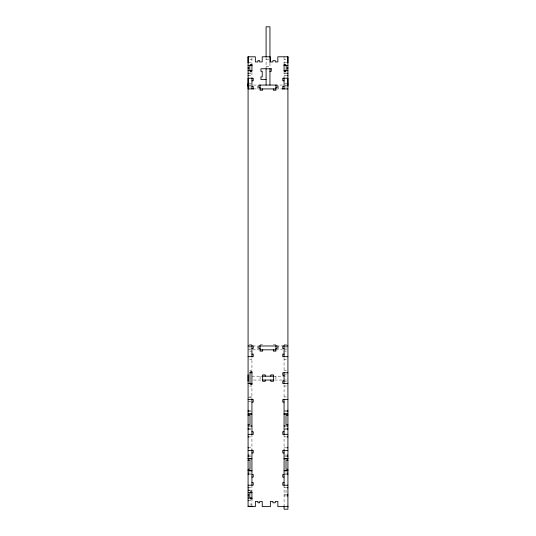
<?xml version="1.0" encoding="UTF-8"?>
<svg xmlns="http://www.w3.org/2000/svg" width="536" height="536" viewBox="0 0 536 536"><rect width="100%" height="100%" fill="white"/><g stroke="black" fill="none" stroke-linecap="round" stroke-linejoin="round"><path stroke-width="0.4" stroke-dasharray="2.68 2.01" d="M250.004 59.362L251.933 59.362M266.091 59.362L269.95 59.362M284.067 59.362L285.996 59.362M248.081 62.786L251.933 62.786M284.067 62.786L287.919 62.786M266.091 66.216L269.95 66.216M248.081 73.285L251.933 73.285M284.067 73.285L287.919 73.285M248.081 75.643L251.933 75.643M284.067 75.643L287.919 75.643M248.724 83.777L251.29 83.777M284.71 83.777L287.919 83.777M248.724 85.063L251.324 85.063M253.528 85.063L257.501 85.063L257.501 88.922M282.472 85.063L278.499 85.063L278.499 88.922M284.676 85.063L287.919 85.063M253.528 88.922L260.074 88.922M275.926 88.922L283.269 88.922M251.933 344.688L249.361 344.688L249.361 345.975M260.074 344.688L262.647 344.688M275.926 344.688L273.353 344.688L273.353 345.975M284.067 344.688L286.639 344.688M252.731 345.975L257.501 345.975L257.501 349.827M276.569 345.975L283.269 345.975M248.081 349.827L259.431 349.827M275.926 349.827L282.472 349.827M284.067 349.827L287.919 349.827M249.622 351.113L251.933 351.113M284.067 351.113L286.378 351.113M249.622 359.254L251.933 359.254M284.067 359.254L286.378 359.254M249.622 370.175L251.933 370.175L251.933 357.968M284.067 370.175L286.378 370.175M284.067 374.892L286.378 374.892M251.933 376.178L262.647 376.178M273.353 376.178L286.452 376.178M253.561 380.031L262.004 380.031M274.64 380.031L282.439 380.031M284.067 380.031L286.452 380.031M284.067 381.317L286.378 381.317M249.622 386.027L251.933 386.027L251.933 398.885M284.067 386.027L286.378 386.027M249.622 396.955L251.933 396.955M284.067 396.955L286.378 396.955M248.081 397.598L251.933 397.598M248.081 401.451L251.933 401.451M248.081 410.355L251.933 410.355M284.067 410.355L287.919 410.355M248.885 411.635L251.29 411.635M284.71 411.635L287.115 411.635M248.081 428.344L251.29 428.344M284.71 428.344L287.919 428.344M248.081 429.631L251.933 429.631M284.067 429.631L287.919 429.631M248.081 436.907L251.933 436.907M284.067 436.907L287.919 436.907M248.081 447.828L251.933 447.828M284.067 447.828L287.919 447.828M248.081 455.104L251.29 455.104M284.71 455.104L287.919 455.104M248.885 456.391L251.29 456.391M284.71 456.391L287.115 456.391M248.081 473.094L251.29 473.094M284.71 473.094L287.919 473.094M248.081 474.38L251.933 474.38M284.067 474.38L287.919 474.38M248.081 487.78L251.933 487.78M284.067 487.78L287.919 487.78M251.933 490.139L248.081 490.139L250.004 490.152L250.004 490.514M284.067 494.634L287.115 494.634M284.067 495.921L287.919 495.921M248.081 500.631L251.933 500.631M250.004 504.061L251.933 504.061M285.996 72.427L285.996 73.285M285.996 85.063L285.996 88.922M285.996 345.975L285.996 349.827M285.996 490.152L285.996 494.634M284.067 56.789L284.067 64.715M284.067 71.355L284.067 78.209M284.067 357.968L284.067 372.105M284.067 384.748L284.067 398.885M284.067 434.334L284.067 450.401M284.067 485.207L284.067 506.627M278.499 345.975L278.499 349.827M275.926 376.178L275.926 380.031M269.95 63.168L269.95 67.502M266.091 57.432L266.091 68.782M260.074 376.178L260.074 380.031M251.933 57.935L251.933 63.804M251.954 72.394L251.954 77.318M251.933 434.334L251.933 450.401M251.933 485.207L251.933 492.705M251.933 498.701L251.933 506.627M250.004 72.427L250.004 73.285M250.004 85.063L250.004 88.922M250.004 345.975L250.004 349.827"/><path stroke-width="0.8" d="M248.081 374.892L248.081 381.317M248.081 86.242L248.081 78.209L253.22 78.209L253.22 80.782L251.933 80.782M284.067 506.259L284.067 509.2L287.919 509.2L287.919 56.789L277.836 56.789L277.856 61.928L275.263 61.928L275.283 60.648L272.911 60.648L272.911 61.928L270.338 61.928L270.338 56.789L262.218 56.789L262.218 61.928L259.645 61.928L259.645 60.648L257.916 60.648L257.93 61.928L255.344 61.928L255.344 56.789L248.081 56.789L248.081 62.786L248.724 62.786M287.919 86.242L287.919 78.209L282.78 78.209L282.78 80.782L284.067 80.782M287.919 56.789L287.919 62.786L287.276 62.786M284.067 65.198C286.84 61.734 286.304 70.122 285.996 70.712A0.965 0.965 0 0 1 285.031 71.677A0.965 0.965 0 0 1 284.067 70.712L284.087 64.179M251.933 498.219C249.16 501.683 249.696 493.301 250.004 492.705A0.965 0.965 0 0 1 250.969 491.74A0.965 0.965 0 0 1 251.933 492.705L249.682 492.705M248.081 57.158L248.724 57.158M287.276 57.158L287.919 57.158M248.081 65.359L248.724 65.359M249.521 65.359L251.933 65.359M284.067 65.359L286.479 65.359M287.276 65.359L287.919 65.359M248.081 67.502L248.724 67.502M287.276 67.502L287.919 67.502M248.081 68.782L248.724 68.782M271.229 68.782L260.932 68.782L260.952 71.355L262.238 71.355L262.238 76.923L260.932 76.923L260.932 79.496L266.091 79.496M287.276 68.782L287.919 68.782M248.081 70.712L248.724 70.712M249.682 70.712L251.933 70.712L251.954 64.179M284.067 70.712L286.318 70.712M287.276 70.712L287.919 70.712M269.93 71.355L271.229 71.355L271.216 68.782M248.081 73.285L248.724 73.285M287.276 73.285L287.919 73.285M248.081 75.643L248.724 75.643M287.276 75.643L287.919 75.643M248.724 83.777L248.081 83.777L248.081 88.922L253.528 88.922M287.276 83.777L287.919 83.777M248.081 85.063L248.724 85.063M287.276 85.063L287.919 85.063M251.933 86.35L253.24 86.35L253.22 88.922M284.087 86.35L282.78 86.35L282.78 88.922M260.081 87.636L258.801 87.636L258.801 85.063L277.219 85.063L277.219 87.636L275.933 87.636M260.074 88.922L275.926 88.922M282.472 88.922L287.919 88.922M248.081 345.975L253.22 345.975L253.22 348.541L251.933 348.541M287.919 345.975L282.78 345.975L282.78 348.541L284.067 348.541M260.081 348.541L258.801 348.541L258.801 345.975L277.219 345.975L277.219 348.541L275.933 348.541M260.074 349.827L275.926 349.827M251.933 354.115L253.22 354.115L253.22 356.681L248.081 356.681M284.067 354.115L282.78 354.115L282.78 356.681L287.919 356.681M250.004 372.748L251.933 372.748A0.965 0.965 0 0 0 250.969 371.783A0.965 0.965 0 0 0 250.004 372.748L250.004 383.461A0.965 0.965 0 0 0 250.969 384.426A0.965 0.965 0 0 0 251.933 383.461L248.081 383.461M287.919 372.748L282.78 372.748L282.78 375.321L284.067 375.321M262.647 376.178L273.353 376.178M262.647 380.031L273.353 380.031M284.067 380.888L282.78 380.888L282.78 383.461L287.919 383.461M248.081 399.528L253.22 399.528L253.22 402.094L251.933 402.094M287.919 399.528L282.78 399.528L282.78 402.094L284.067 402.094M248.081 410.355L248.724 410.355M287.276 410.355L287.919 410.355M248.081 411.635L248.724 411.635M287.276 411.635L287.919 411.635M248.081 413.973L251.29 413.973M284.067 413.973L287.919 413.973M248.081 414.027L251.933 414.027M284.067 414.027L287.919 414.027M248.081 415.494L250.004 415.494L250.004 424.492L248.081 424.492M287.919 415.494L285.996 415.494L285.996 424.492L287.919 424.492M248.081 425.959L251.933 426.013M284.067 425.959L287.919 425.959M248.081 428.344L248.724 428.344M287.276 428.344L287.919 428.344M248.081 429.631L248.724 429.631M287.276 429.631L287.919 429.631M251.933 431.761L253.22 431.761L253.22 434.334L248.081 434.334M284.067 431.761L282.78 431.761L282.78 434.334L287.919 434.334M248.081 436.907L248.724 436.907M287.276 436.907L287.919 436.907M248.081 447.828L248.724 447.828M287.276 447.828L287.919 447.828M248.081 450.401L253.22 450.401L253.22 452.967L251.933 452.967M287.919 450.401L282.78 450.401L282.78 452.967L284.067 452.967M248.081 455.104L248.724 455.104M287.276 455.104L287.919 455.104M248.081 456.391L248.724 456.391M287.276 456.391L287.919 456.391M248.081 458.722L251.29 458.722M284.067 458.722L287.919 458.722M248.081 458.776L251.933 458.776M284.067 458.776L287.919 458.776M248.081 460.243L250.004 460.243L250.004 469.241L248.081 469.241M287.919 460.243L285.996 460.243L285.996 469.241L287.919 469.241M248.081 470.709L251.933 470.709M284.067 470.709L287.919 470.709M248.081 470.762L251.933 470.762M284.71 470.762L287.919 470.762M248.081 473.094L248.724 473.094M287.276 473.094L287.919 473.094M248.081 474.38L248.724 474.38M287.276 474.38L287.919 474.38M251.933 474.501L253.22 474.501L253.22 477.067L251.933 477.067M284.067 474.501L282.78 474.501L282.78 477.067L284.067 477.067M251.933 482.641L253.22 482.641L253.22 485.207L248.081 485.207M284.067 482.641L282.78 482.641L282.78 485.207L287.919 485.207M248.081 487.78L248.724 487.78M287.276 487.78L287.919 487.78M248.081 490.139L248.724 490.139M248.081 492.705L248.724 492.705M248.081 494.634L248.724 494.634M287.276 494.634L287.919 494.634M248.081 495.921L248.724 495.921M287.276 495.921L287.919 495.921M248.081 498.058L248.724 498.058M249.521 498.058L251.933 498.058M248.081 500.631L248.724 500.631M248.081 506.259L251.933 506.259M287.276 506.259L287.919 506.259M287.919 506.627L277.856 506.627L277.856 501.488L275.283 501.488L275.283 502.775L272.925 502.775L272.925 501.488L270.358 501.488L270.358 506.627L262.238 506.627L262.238 501.488L259.665 501.488L259.665 502.775L257.93 502.775L257.93 501.488L255.364 501.488L255.364 506.627L248.081 506.627L248.081 56.789M251.933 65.198C249.16 61.734 249.696 70.122 250.004 70.712A0.965 0.965 0 0 0 250.969 71.677A0.965 0.965 0 0 0 251.933 70.712M284.087 78.142L284.067 88.922M284.067 345.418L284.067 356.681M284.067 372.748L284.067 383.461M284.067 399.528L284.067 434.334M284.067 449.758L284.067 485.207M275.926 85.063L275.933 90.209L273.367 90.209L273.367 88.922M275.926 345.418L275.933 351.113L273.367 351.113L273.367 349.827M270.794 376.178L270.794 374.892L273.367 374.892L273.367 381.317L270.794 381.317L270.794 380.031M269.95 62.404L269.95 26.8L266.091 26.8L266.091 56.789M269.95 68.782L269.95 85.063M266.091 68.782L266.091 85.063M265.226 376.178L265.226 374.892L262.653 374.892L262.653 381.317L265.226 381.317L265.226 380.031M262.653 88.922L262.653 90.209L260.081 90.209L260.074 85.063M262.653 349.827L262.653 351.113L260.081 351.113L260.074 345.418M251.954 78.142L251.933 88.922M251.933 345.418L251.933 356.681M251.933 371.461L251.933 384.748M251.933 399.173L251.933 434.334M251.933 449.758L251.933 485.207M251.933 492.061L251.933 499.344M251.933 506.111L251.933 506.627"/></g></svg>
